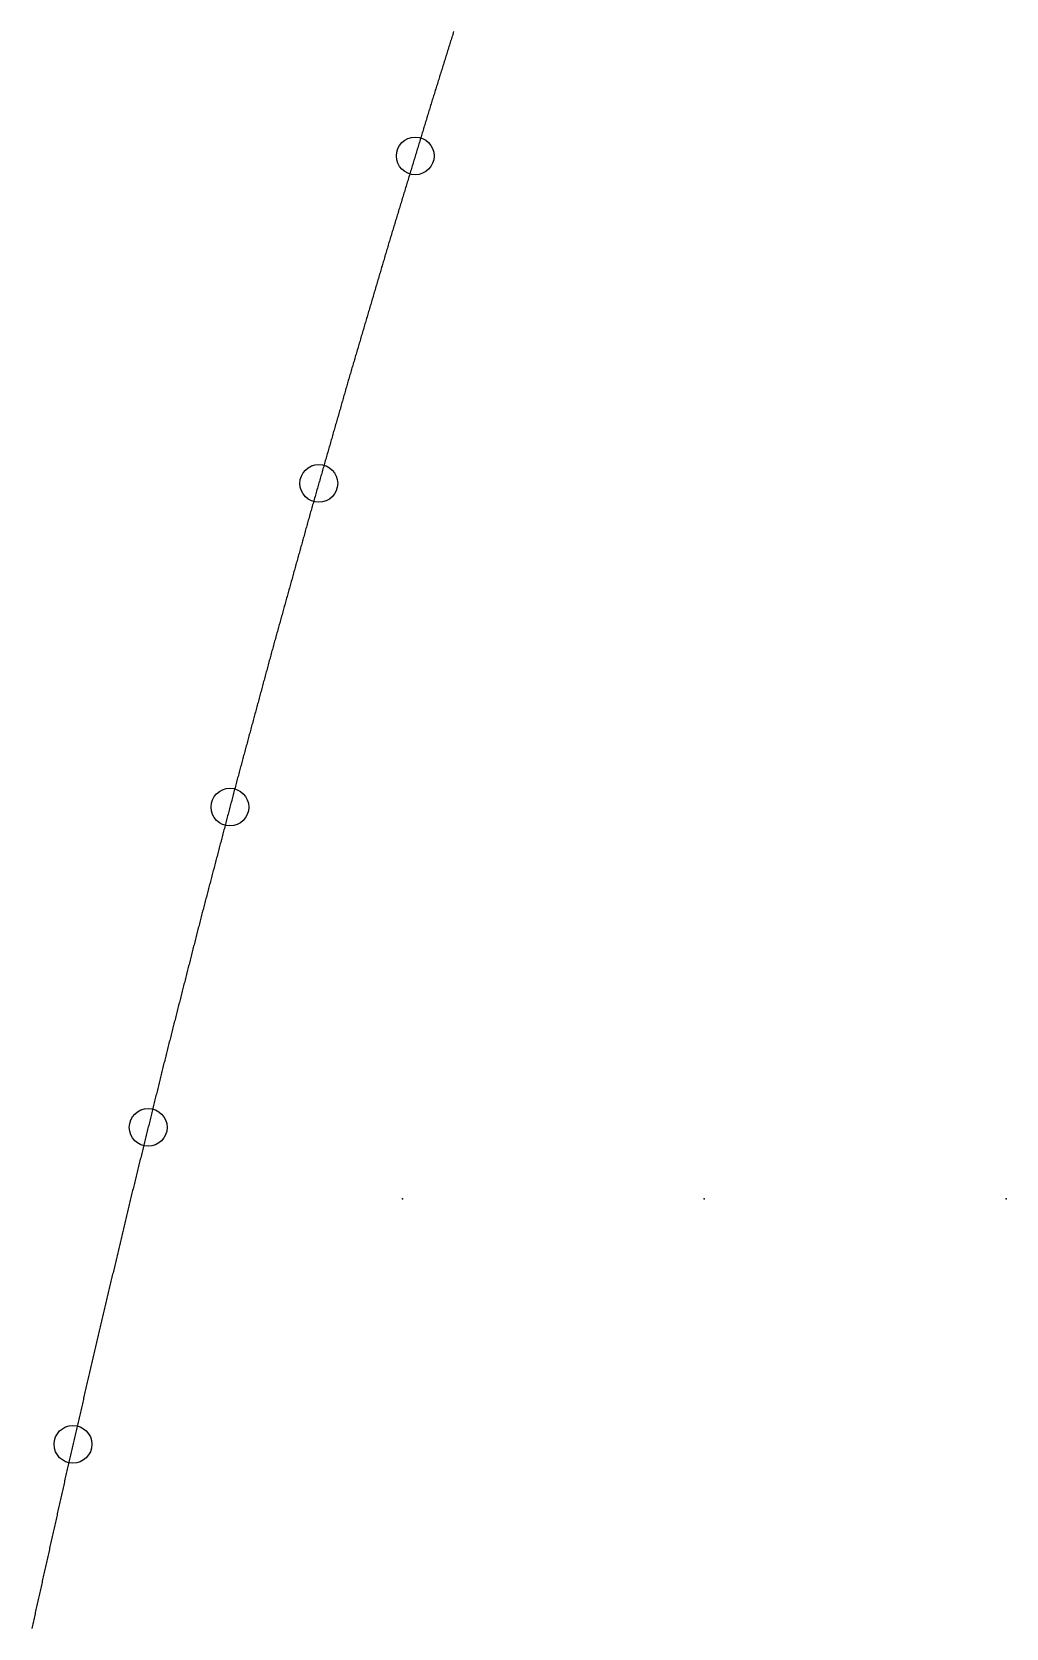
# Model space of a CAD drawing. Extents: x 1 to 322, y 1 to 270.
# Drawn here: x 7.22 to 20.13, y 43.45 to 64.6 of the extents above; entities that cross this region are included whole.
import ezdxf

# ---------------------------------------------------------------- set-up
doc = ezdxf.new("R2010")
doc.units = 0
doc.layers.get('0').update_dxf_attribs({"linetype": 'CONTINUOUS'})
doc.layers.add('DRILLING', color=3, linetype='CONTINUOUS')
doc.layers.add('RIB_INDICATION', color=1, linetype='CONTINUOUS')

# ---------------------------------------------------------------- blocks, each defined once
blk = doc.blocks.new('*U124')
at = {"layer": 'DRILLING'}
blk.add_point((0, 0), dxfattribs=at)
blk = doc.blocks.new('*U125')
at = {"layer": 'DRILLING', "color": 0, "linetype": 'BYBLOCK'}
for p in [(0, 0), (4, 0), (8, 0)]:
    blk.add_blockref('*U124', p, dxfattribs=at)

msp = doc.modelspace()

# ---------------------------------------------------------------- linework, layer by layer
msp.add_polyline3d([(12.8052, 64.606, 0), (12.7996, 64.5879, 0), (12.7939, 64.5698, 0), (12.7883, 64.5517, 0), (12.7826, 64.5336, 0), (12.777, 64.5155, 0), (12.7713, 64.4974, 0), (12.7657, 64.4793, 0), (12.7601, 64.4612, 0), (12.7544, 64.4431, 0), (12.7488, 64.425, 0), (12.7431, 64.4069, 0), (12.7375, 64.3888, 0), (12.7318, 64.3707, 0), (12.7262, 64.3526, 0), (12.7205, 64.3344, 0), (12.7149, 64.3163, 0), (12.7093, 64.2982, 0), (12.7036, 64.2801, 0), (12.698, 64.262, 0), (12.6923, 64.2439, 0), (12.6867, 64.2258, 0), (12.681, 64.2077, 0), (12.6754, 64.1896, 0), (12.6698, 64.1715, 0), (12.6641, 64.1534, 0), (12.6585, 64.1353, 0), (12.6528, 64.1172, 0), (12.6472, 64.0991, 0), (12.6415, 64.081, 0), (12.6359, 64.0629, 0), (12.6302, 64.0448, 0), (12.6246, 64.0267, 0), (12.619, 64.0086, 0), (12.6133, 63.9905, 0), (12.6077, 63.9723, 0), (12.602, 63.9542, 0), (12.5964, 63.9361, 0), (12.5907, 63.918, 0), (12.5851, 63.8999, 0), (12.5794, 63.8818, 0), (12.5738, 63.8637, 0), (12.5682, 63.8456, 0), (12.5625, 63.8275, 0), (12.5569, 63.8094, 0), (12.5512, 63.7913, 0), (12.5456, 63.7732, 0), (12.5399, 63.7551, 0), (12.5343, 63.737, 0), (12.5286, 63.7189, 0), (12.523, 63.7008, 0), (12.5174, 63.6827, 0), (12.5117, 63.6646, 0), (12.5061, 63.6465, 0), (12.5004, 63.6283, 0), (12.4948, 63.6102, 0), (12.4891, 63.5921, 0), (12.4835, 63.574, 0), (12.4779, 63.5559, 0), (12.4723, 63.5378, 0), (12.4668, 63.5196, 0), (12.4613, 63.5014, 0), (12.4558, 63.4832, 0), (12.4502, 63.465, 0), (12.4447, 63.4468, 0), (12.4392, 63.4287, 0), (12.4337, 63.4105, 0), (12.4282, 63.3923, 0), (12.4227, 63.3741, 0), (12.4172, 63.3559, 0), (12.4116, 63.3377, 0), (12.4061, 63.3195, 0), (12.4006, 63.3014, 0), (12.3951, 63.2832, 0), (12.3896, 63.265, 0), (12.3841, 63.2468, 0), (12.3785, 63.2286, 0), (12.373, 63.2104, 0), (12.3675, 63.1922, 0), (12.362, 63.1741, 0), (12.3565, 63.1559, 0), (12.351, 63.1377, 0), (12.3455, 63.1195, 0), (12.3399, 63.1013, 0), (12.3344, 63.0831, 0), (12.3289, 63.065, 0), (12.3234, 63.0468, 0), (12.3179, 63.0286, 0), (12.3124, 63.0104, 0), (12.3068, 62.9922, 0), (12.3013, 62.974, 0), (12.2958, 62.9558, 0), (12.2903, 62.9377, 0), (12.2848, 62.9195, 0), (12.2793, 62.9013, 0), (12.2738, 62.8831, 0), (12.2682, 62.8649, 0), (12.2627, 62.8467, 0), (12.2572, 62.8286, 0), (12.2517, 62.8104, 0), (12.2462, 62.7922, 0), (12.2407, 62.774, 0), (12.2351, 62.7558, 0), (12.2296, 62.7376, 0), (12.2241, 62.7194, 0), (12.2186, 62.7013, 0), (12.2131, 62.6831, 0), (12.2076, 62.6649, 0), (12.202, 62.6467, 0), (12.1965, 62.6285, 0), (12.191, 62.6103, 0), (12.1855, 62.5922, 0), (12.18, 62.574, 0), (12.1745, 62.5558, 0), (12.169, 62.5376, 0), (12.1634, 62.5194, 0), (12.1579, 62.5012, 0), (12.1524, 62.483, 0), (12.1469, 62.4649, 0), (12.1414, 62.4467, 0), (12.1359, 62.4285, 0), (12.1303, 62.4103, 0), (12.1248, 62.3921, 0), (12.1193, 62.3739, 0), (12.1138, 62.3558, 0), (12.1083, 62.3376, 0), (12.1028, 62.3194, 0), (12.0973, 62.3012, 0), (12.0917, 62.283, 0), (12.0862, 62.2648, 0), (12.0807, 62.2466, 0), (12.0752, 62.2285, 0), (12.0697, 62.2103, 0), (12.0642, 62.1921, 0), (12.0586, 62.1739, 0), (12.0531, 62.1557, 0), (12.0476, 62.1375, 0), (12.0421, 62.1194, 0), (12.0366, 62.1012, 0), (12.0311, 62.083, 0), (12.0256, 62.0648, 0), (12.02, 62.0466, 0), (12.0145, 62.0284, 0), (12.009, 62.0102, 0), (12.0035, 61.9921, 0), (11.998, 61.9739, 0), (11.9925, 61.9557, 0), (11.9869, 61.9375, 0), (11.9814, 61.9193, 0), (11.9759, 61.9011, 0), (11.9704, 61.8829, 0), (11.9649, 61.8648, 0), (11.9594, 61.8466, 0), (11.9539, 61.8284, 0), (11.9483, 61.8102, 0), (11.9428, 61.792, 0), (11.9374, 61.7738, 0), (11.932, 61.7555, 0), (11.9266, 61.7373, 0), (11.9212, 61.719, 0), (11.9158, 61.7007, 0), (11.9104, 61.6825, 0), (11.9051, 61.6642, 0), (11.8997, 61.6459, 0), (11.8943, 61.6277, 0), (11.8889, 61.6094, 0), (11.8835, 61.5911, 0), (11.8781, 61.5729, 0), (11.8727, 61.5546, 0), (11.8674, 61.5364, 0), (11.862, 61.5181, 0), (11.8566, 61.4998, 0), (11.8512, 61.4816, 0), (11.8458, 61.4633, 0), (11.8404, 61.445, 0), (11.835, 61.4268, 0), (11.8296, 61.4085, 0), (11.8243, 61.3902, 0), (11.8189, 61.372, 0), (11.8135, 61.3537, 0), (11.8081, 61.3354, 0), (11.8027, 61.3172, 0), (11.7973, 61.2989, 0), (11.7919, 61.2807, 0), (11.7865, 61.2624, 0), (11.7812, 61.2441, 0), (11.7758, 61.2259, 0), (11.7704, 61.2076, 0), (11.765, 61.1893, 0), (11.7596, 61.1711, 0), (11.7542, 61.1528, 0), (11.7488, 61.1345, 0), (11.7435, 61.1163, 0), (11.7381, 61.098, 0), (11.7327, 61.0797, 0), (11.7273, 61.0615, 0), (11.7219, 61.0432, 0), (11.7165, 61.025, 0), (11.7111, 61.0067, 0), (11.7057, 60.9884, 0), (11.7004, 60.9702, 0), (11.695, 60.9519, 0), (11.6896, 60.9336, 0), (11.6842, 60.9154, 0), (11.6788, 60.8971, 0), (11.6734, 60.8788, 0), (11.668, 60.8606, 0), (11.6626, 60.8423, 0), (11.6573, 60.824, 0), (11.6519, 60.8058, 0), (11.6465, 60.7875, 0), (11.6411, 60.7693, 0), (11.6357, 60.751, 0), (11.6303, 60.7327, 0), (11.6249, 60.7145, 0), (11.6196, 60.6962, 0), (11.6142, 60.6779, 0), (11.6088, 60.6597, 0), (11.6034, 60.6414, 0), (11.598, 60.6231, 0), (11.5926, 60.6049, 0), (11.5872, 60.5866, 0), (11.5818, 60.5683, 0), (11.5765, 60.5501, 0), (11.5711, 60.5318, 0), (11.5657, 60.5136, 0), (11.5603, 60.4953, 0), (11.5549, 60.477, 0), (11.5495, 60.4588, 0), (11.5441, 60.4405, 0), (11.5388, 60.4222, 0), (11.5334, 60.404, 0), (11.528, 60.3857, 0), (11.5226, 60.3674, 0), (11.5172, 60.3492, 0), (11.5118, 60.3309, 0), (11.5064, 60.3126, 0), (11.501, 60.2944, 0), (11.4957, 60.2761, 0), (11.4903, 60.2579, 0), (11.4849, 60.2396, 0), (11.4795, 60.2213, 0), (11.4741, 60.2031, 0), (11.4687, 60.1848, 0), (11.4633, 60.1665, 0), (11.4579, 60.1483, 0), (11.4526, 60.13, 0), (11.4472, 60.1117, 0), (11.4418, 60.0935, 0), (11.4364, 60.0752, 0), (11.431, 60.0569, 0), (11.4256, 60.0387, 0), (11.4202, 60.0204, 0), (11.4149, 60.0021, 0), (11.4096, 59.9838, 0), (11.4044, 59.9654, 0), (11.3991, 59.9471, 0), (11.3939, 59.9287, 0), (11.3886, 59.9104, 0), (11.3834, 59.8921, 0), (11.3781, 59.8737, 0), (11.3728, 59.8554, 0), (11.3676, 59.837, 0), (11.3623, 59.8187, 0), (11.3571, 59.8003, 0), (11.3518, 59.782, 0), (11.3465, 59.7636, 0), (11.3413, 59.7453, 0), (11.336, 59.727, 0), (11.3308, 59.7086, 0), (11.3255, 59.6903, 0), (11.3203, 59.6719, 0), (11.315, 59.6536, 0), (11.3097, 59.6352, 0), (11.3045, 59.6169, 0), (11.2992, 59.5986, 0), (11.294, 59.5802, 0), (11.2887, 59.5619, 0), (11.2834, 59.5435, 0), (11.2782, 59.5252, 0), (11.2729, 59.5068, 0), (11.2677, 59.4885, 0), (11.2624, 59.4701, 0), (11.2572, 59.4518, 0), (11.2519, 59.4335, 0), (11.2466, 59.4151, 0), (11.2414, 59.3968, 0), (11.2361, 59.3784, 0), (11.2309, 59.3601, 0), (11.2256, 59.3417, 0), (11.2203, 59.3234, 0), (11.2151, 59.3051, 0), (11.2098, 59.2867, 0), (11.2046, 59.2684, 0), (11.1993, 59.25, 0), (11.1941, 59.2317, 0), (11.1888, 59.2133, 0), (11.1835, 59.195, 0), (11.1783, 59.1766, 0), (11.173, 59.1583, 0), (11.1678, 59.14, 0), (11.1625, 59.1216, 0), (11.1572, 59.1033, 0), (11.152, 59.0849, 0), (11.1467, 59.0666, 0), (11.1415, 59.0482, 0), (11.1362, 59.0299, 0), (11.131, 59.0115, 0), (11.1257, 58.9932, 0), (11.1204, 58.9749, 0), (11.1152, 58.9565, 0), (11.1099, 58.9382, 0), (11.1047, 58.9198, 0), (11.0994, 58.9015, 0), (11.0941, 58.8831, 0), (11.0889, 58.8648, 0), (11.0836, 58.8465, 0), (11.0784, 58.8281, 0), (11.0731, 58.8098, 0), (11.0679, 58.7914, 0), (11.0626, 58.7731, 0), (11.0573, 58.7547, 0), (11.0521, 58.7364, 0), (11.0468, 58.718, 0), (11.0416, 58.6997, 0), (11.0363, 58.6814, 0), (11.031, 58.663, 0), (11.0258, 58.6447, 0), (11.0205, 58.6263, 0), (11.0153, 58.608, 0), (11.01, 58.5896, 0), (11.0048, 58.5713, 0), (10.9995, 58.553, 0), (10.9942, 58.5346, 0), (10.989, 58.5163, 0), (10.9837, 58.4979, 0), (10.9785, 58.4796, 0), (10.9732, 58.4612, 0), (10.9679, 58.4429, 0), (10.9627, 58.4245, 0), (10.9574, 58.4062, 0), (10.9522, 58.3879, 0), (10.9469, 58.3695, 0), (10.9417, 58.3512, 0), (10.9364, 58.3328, 0), (10.9311, 58.3145, 0), (10.9259, 58.2961, 0), (10.9206, 58.2778, 0), (10.9154, 58.2594, 0), (10.9101, 58.2411, 0), (10.9049, 58.2227, 0), (10.8997, 58.2043, 0), (10.8946, 58.1859, 0), (10.8895, 58.1675, 0), (10.8844, 58.149, 0), (10.8792, 58.1306, 0), (10.8741, 58.1122, 0), (10.869, 58.0938, 0), (10.8638, 58.0754, 0), (10.8587, 58.0569, 0), (10.8536, 58.0385, 0), (10.8484, 58.0201, 0), (10.8433, 58.0017, 0), (10.8382, 57.9832, 0), (10.8331, 57.9648, 0), (10.8279, 57.9464, 0), (10.8228, 57.928, 0), (10.8177, 57.9095, 0), (10.8125, 57.8911, 0), (10.8074, 57.8727, 0), (10.8023, 57.8543, 0), (10.7972, 57.8358, 0), (10.792, 57.8174, 0), (10.7869, 57.799, 0), (10.7818, 57.7806, 0), (10.7766, 57.7622, 0), (10.7715, 57.7437, 0), (10.7664, 57.7253, 0), (10.7612, 57.7069, 0), (10.7561, 57.6885, 0), (10.751, 57.67, 0), (10.7459, 57.6516, 0), (10.7407, 57.6332, 0), (10.7356, 57.6148, 0), (10.7305, 57.5963, 0), (10.7253, 57.5779, 0), (10.7202, 57.5595, 0), (10.7151, 57.5411, 0), (10.7099, 57.5226, 0), (10.7048, 57.5042, 0), (10.6997, 57.4858, 0), (10.6946, 57.4674, 0), (10.6894, 57.449, 0), (10.6843, 57.4305, 0), (10.6792, 57.4121, 0), (10.674, 57.3937, 0), (10.6689, 57.3753, 0), (10.6638, 57.3568, 0), (10.6587, 57.3384, 0), (10.6535, 57.32, 0), (10.6484, 57.3016, 0), (10.6433, 57.2831, 0), (10.6381, 57.2647, 0), (10.633, 57.2463, 0), (10.6279, 57.2279, 0), (10.6227, 57.2094, 0), (10.6176, 57.191, 0), (10.6125, 57.1726, 0), (10.6074, 57.1542, 0), (10.6022, 57.1358, 0), (10.5971, 57.1173, 0), (10.592, 57.0989, 0), (10.5868, 57.0805, 0), (10.5817, 57.0621, 0), (10.5766, 57.0436, 0), (10.5714, 57.0252, 0), (10.5663, 57.0068, 0), (10.5612, 56.9884, 0), (10.5561, 56.9699, 0), (10.5509, 56.9515, 0), (10.5458, 56.9331, 0), (10.5407, 56.9147, 0), (10.5355, 56.8962, 0), (10.5304, 56.8778, 0), (10.5253, 56.8594, 0), (10.5202, 56.841, 0), (10.515, 56.8226, 0), (10.5099, 56.8041, 0), (10.5048, 56.7857, 0), (10.4996, 56.7673, 0), (10.4945, 56.7489, 0), (10.4894, 56.7304, 0), (10.4842, 56.712, 0), (10.4791, 56.6936, 0), (10.474, 56.6752, 0), (10.4689, 56.6567, 0), (10.4637, 56.6383, 0), (10.4586, 56.6199, 0), (10.4535, 56.6015, 0), (10.4483, 56.583, 0), (10.4432, 56.5646, 0), (10.4381, 56.5462, 0), (10.4329, 56.5278, 0), (10.4278, 56.5094, 0), (10.4227, 56.4909, 0), (10.4176, 56.4725, 0), (10.4124, 56.4541, 0), (10.4073, 56.4357, 0), (10.4023, 56.4172, 0), (10.3973, 56.3987, 0), (10.3923, 56.3802, 0), (10.3873, 56.3616, 0), (10.3823, 56.3431, 0), (10.3773, 56.3246, 0), (10.3723, 56.3061, 0), (10.3673, 56.2876, 0), (10.3623, 56.2691, 0), (10.3573, 56.2506, 0), (10.3523, 56.2321, 0), (10.3473, 56.2136, 0), (10.3423, 56.1951, 0), (10.3373, 56.1766, 0), (10.3323, 56.1581, 0), (10.3273, 56.1396, 0), (10.3223, 56.1211, 0), (10.3173, 56.1026, 0), (10.3123, 56.0841, 0), (10.3073, 56.0656, 0), (10.3023, 56.0471, 0), (10.2973, 56.0286, 0), (10.2923, 56.0101, 0), (10.2873, 55.9916, 0), (10.2823, 55.9731, 0), (10.2773, 55.9546, 0), (10.2723, 55.9361, 0), (10.2673, 55.9176, 0), (10.2623, 55.8991, 0), (10.2573, 55.8806, 0), (10.2523, 55.8621, 0), (10.2473, 55.8436, 0), (10.2423, 55.8251, 0), (10.2373, 55.8066, 0), (10.2323, 55.7881, 0), (10.2273, 55.7695, 0), (10.2223, 55.751, 0), (10.2173, 55.7325, 0), (10.2123, 55.714, 0), (10.2073, 55.6955, 0), (10.2023, 55.677, 0), (10.1973, 55.6585, 0), (10.1923, 55.64, 0), (10.1873, 55.6215, 0), (10.1823, 55.603, 0), (10.1773, 55.5845, 0), (10.1722, 55.566, 0), (10.1672, 55.5475, 0), (10.1622, 55.529, 0), (10.1572, 55.5105, 0), (10.1522, 55.492, 0), (10.1472, 55.4735, 0), (10.1422, 55.455, 0), (10.1372, 55.4365, 0), (10.1322, 55.418, 0), (10.1272, 55.3995, 0), (10.1222, 55.381, 0), (10.1172, 55.3625, 0), (10.1122, 55.344, 0), (10.1072, 55.3255, 0), (10.1022, 55.307, 0), (10.0972, 55.2885, 0), (10.0922, 55.27, 0), (10.0872, 55.2515, 0), (10.0822, 55.233, 0), (10.0772, 55.2145, 0), (10.0722, 55.196, 0), (10.0672, 55.1774, 0), (10.0622, 55.1589, 0), (10.0572, 55.1404, 0), (10.0522, 55.1219, 0), (10.0472, 55.1034, 0), (10.0422, 55.0849, 0), (10.0372, 55.0664, 0), (10.0322, 55.0479, 0), (10.0272, 55.0294, 0), (10.0222, 55.0109, 0), (10.0172, 54.9924, 0), (10.0122, 54.9739, 0), (10.0072, 54.9554, 0), (10.0022, 54.9369, 0), (9.99721, 54.9184, 0), (9.99221, 54.8999, 0), (9.98721, 54.8814, 0), (9.98221, 54.8629, 0), (9.97721, 54.8444, 0), (9.97221, 54.8259, 0), (9.96721, 54.8074, 0), (9.96221, 54.7889, 0), (9.95721, 54.7704, 0), (9.9522, 54.7519, 0), (9.9472, 54.7334, 0), (9.9422, 54.7149, 0), (9.9372, 54.6964, 0), (9.9322, 54.6779, 0), (9.9272, 54.6594, 0), (9.9222, 54.6409, 0), (9.9173, 54.6223, 0), (9.91243, 54.6037, 0), (9.90755, 54.5851, 0), (9.90268, 54.5665, 0), (9.89781, 54.548, 0), (9.89294, 54.5294, 0), (9.88807, 54.5108, 0), (9.88319, 54.4922, 0), (9.87832, 54.4736, 0), (9.87345, 54.455, 0), (9.86858, 54.4365, 0), (9.8637, 54.4179, 0), (9.85883, 54.3993, 0), (9.85396, 54.3807, 0), (9.84909, 54.3621, 0), (9.84421, 54.3435, 0), (9.83934, 54.325, 0), (9.83447, 54.3064, 0), (9.8296, 54.2878, 0), (9.82472, 54.2692, 0), (9.81985, 54.2506, 0), (9.81498, 54.2321, 0), (9.81011, 54.2135, 0), (9.80523, 54.1949, 0), (9.80036, 54.1763, 0), (9.79549, 54.1577, 0), (9.79062, 54.1391, 0), (9.78574, 54.1206, 0), (9.78087, 54.102, 0), (9.776, 54.0834, 0), (9.77113, 54.0648, 0), (9.76625, 54.0462, 0), (9.76138, 54.0276, 0), (9.75651, 54.0091, 0), (9.75164, 53.9905, 0), (9.74677, 53.9719, 0), (9.74189, 53.9533, 0), (9.73702, 53.9347, 0), (9.73215, 53.9161, 0), (9.72728, 53.8976, 0), (9.7224, 53.879, 0), (9.71753, 53.8604, 0), (9.71266, 53.8418, 0), (9.70779, 53.8232, 0), (9.70291, 53.8046, 0), (9.69804, 53.7861, 0), (9.69317, 53.7675, 0), (9.6883, 53.7489, 0), (9.68342, 53.7303, 0), (9.67855, 53.7117, 0), (9.67368, 53.6932, 0), (9.66881, 53.6746, 0), (9.66393, 53.656, 0), (9.65906, 53.6374, 0), (9.65419, 53.6188, 0), (9.64932, 53.6002, 0), (9.64444, 53.5817, 0), (9.63957, 53.5631, 0), (9.6347, 53.5445, 0), (9.62983, 53.5259, 0), (9.62495, 53.5073, 0), (9.62008, 53.4887, 0), (9.61521, 53.4702, 0), (9.61034, 53.4516, 0), (9.60547, 53.433, 0), (9.60059, 53.4144, 0), (9.59572, 53.3958, 0), (9.59085, 53.3772, 0), (9.58598, 53.3587, 0), (9.5811, 53.3401, 0), (9.57623, 53.3215, 0), (9.57136, 53.3029, 0), (9.56649, 53.2843, 0), (9.56161, 53.2657, 0), (9.55674, 53.2472, 0), (9.55187, 53.2286, 0), (9.547, 53.21, 0), (9.54212, 53.1914, 0), (9.53725, 53.1728, 0), (9.53238, 53.1543, 0), (9.52751, 53.1357, 0), (9.52263, 53.1171, 0), (9.51776, 53.0985, 0), (9.51289, 53.0799, 0), (9.50802, 53.0613, 0), (9.50314, 53.0428, 0), (9.49827, 53.0242, 0), (9.4934, 53.0056, 0), (9.48853, 52.987, 0), (9.48365, 52.9684, 0), (9.47878, 52.9498, 0), (9.47391, 52.9313, 0), (9.46904, 52.9127, 0), (9.46417, 52.8941, 0), (9.45929, 52.8755, 0), (9.45442, 52.8569, 0), (9.44955, 52.8383, 0), (9.44475, 52.8197, 0), (9.44001, 52.8011, 0), (9.43527, 52.7824, 0), (9.43052, 52.7637, 0), (9.42578, 52.7451, 0), (9.42103, 52.7264, 0), (9.41629, 52.7077, 0), (9.41155, 52.6891, 0), (9.4068, 52.6704, 0), (9.40206, 52.6518, 0), (9.39731, 52.6331, 0), (9.39257, 52.6144, 0), (9.38783, 52.5958, 0), (9.38308, 52.5771, 0), (9.37834, 52.5584, 0), (9.3736, 52.5398, 0), (9.36885, 52.5211, 0), (9.36411, 52.5025, 0), (9.35936, 52.4838, 0), (9.35462, 52.4651, 0), (9.34988, 52.4465, 0), (9.34513, 52.4278, 0), (9.34039, 52.4091, 0), (9.33565, 52.3905, 0), (9.3309, 52.3718, 0), (9.32616, 52.3532, 0), (9.32141, 52.3345, 0), (9.31667, 52.3158, 0), (9.31193, 52.2972, 0), (9.30718, 52.2785, 0), (9.30244, 52.2598, 0), (9.29769, 52.2412, 0), (9.29295, 52.2225, 0), (9.28821, 52.2039, 0), (9.28346, 52.1852, 0), (9.27872, 52.1665, 0), (9.27398, 52.1479, 0), (9.26923, 52.1292, 0), (9.26449, 52.1105, 0), (9.25974, 52.0919, 0), (9.255, 52.0732, 0), (9.25026, 52.0546, 0), (9.24551, 52.0359, 0), (9.24077, 52.0172, 0), (9.23603, 51.9986, 0), (9.23128, 51.9799, 0), (9.22654, 51.9612, 0), (9.22179, 51.9426, 0), (9.21705, 51.9239, 0), (9.21231, 51.9053, 0), (9.20756, 51.8866, 0), (9.20282, 51.8679, 0), (9.19808, 51.8493, 0), (9.19333, 51.8306, 0), (9.18859, 51.8119, 0), (9.18384, 51.7933, 0), (9.1791, 51.7746, 0), (9.17436, 51.756, 0), (9.16961, 51.7373, 0), (9.16487, 51.7186, 0), (9.16012, 51.7, 0), (9.15538, 51.6813, 0), (9.15064, 51.6627, 0), (9.14589, 51.644, 0), (9.14115, 51.6253, 0), (9.13641, 51.6067, 0), (9.13166, 51.588, 0), (9.12692, 51.5693, 0), (9.12217, 51.5507, 0), (9.11743, 51.532, 0), (9.11269, 51.5134, 0), (9.10794, 51.4947, 0), (9.1032, 51.476, 0), (9.09846, 51.4574, 0), (9.09371, 51.4387, 0), (9.08897, 51.42, 0), (9.08422, 51.4014, 0), (9.07948, 51.3827, 0), (9.07474, 51.3641, 0), (9.06999, 51.3454, 0), (9.06525, 51.3267, 0), (9.06051, 51.3081, 0), (9.05576, 51.2894, 0), (9.05102, 51.2707, 0), (9.04627, 51.2521, 0), (9.04153, 51.2334, 0), (9.03679, 51.2148, 0), (9.03204, 51.1961, 0), (9.0273, 51.1774, 0), (9.02255, 51.1588, 0), (9.01781, 51.1401, 0), (9.01307, 51.1214, 0), (9.00832, 51.1028, 0), (9.00358, 51.0841, 0), (8.99884, 51.0655, 0), (8.99409, 51.0468, 0), (8.98935, 51.0281, 0), (8.98466, 51.0094, 0), (8.98004, 50.9907, 0), (8.97543, 50.972, 0), (8.97081, 50.9532, 0), (8.9662, 50.9345, 0), (8.96158, 50.9157, 0), (8.95696, 50.897, 0), (8.95235, 50.8782, 0), (8.94773, 50.8595, 0), (8.94312, 50.8408, 0), (8.9385, 50.822, 0), (8.93389, 50.8033, 0), (8.92927, 50.7845, 0), (8.92466, 50.7658, 0), (8.92004, 50.747, 0), (8.91543, 50.7283, 0), (8.91081, 50.7096, 0), (8.9062, 50.6908, 0), (8.90158, 50.6721, 0), (8.89697, 50.6533, 0), (8.89235, 50.6346, 0), (8.88774, 50.6159, 0), (8.88312, 50.5971, 0), (8.87851, 50.5784, 0), (8.87389, 50.5596, 0), (8.86928, 50.5409, 0), (8.86466, 50.5221, 0), (8.86005, 50.5034, 0), (8.85543, 50.4847, 0), (8.85082, 50.4659, 0), (8.8462, 50.4472, 0), (8.84159, 50.4284, 0), (8.83697, 50.4097, 0), (8.83236, 50.391, 0), (8.82774, 50.3722, 0), (8.82312, 50.3535, 0), (8.81851, 50.3347, 0), (8.81389, 50.316, 0), (8.80928, 50.2972, 0), (8.80466, 50.2785, 0), (8.80005, 50.2598, 0), (8.79543, 50.241, 0), (8.79082, 50.2223, 0), (8.7862, 50.2035, 0), (8.78159, 50.1848, 0), (8.77697, 50.166, 0), (8.77236, 50.1473, 0), (8.76774, 50.1286, 0), (8.76313, 50.1098, 0), (8.75851, 50.0911, 0), (8.7539, 50.0723, 0), (8.74928, 50.0536, 0), (8.74467, 50.0349, 0), (8.74005, 50.0161, 0), (8.73544, 49.9974, 0), (8.73082, 49.9786, 0), (8.72621, 49.9599, 0), (8.72159, 49.9411, 0), (8.71698, 49.9224, 0), (8.71236, 49.9037, 0), (8.70775, 49.8849, 0), (8.70313, 49.8662, 0), (8.69852, 49.8474, 0), (8.6939, 49.8287, 0), (8.68928, 49.81, 0), (8.68467, 49.7912, 0), (8.68005, 49.7725, 0), (8.67544, 49.7537, 0), (8.67082, 49.735, 0), (8.66621, 49.7162, 0), (8.66159, 49.6975, 0), (8.65698, 49.6788, 0), (8.65236, 49.66, 0), (8.64775, 49.6413, 0), (8.64313, 49.6225, 0), (8.63852, 49.6038, 0), (8.6339, 49.585, 0), (8.62929, 49.5663, 0), (8.62467, 49.5476, 0), (8.62006, 49.5288, 0), (8.61544, 49.5101, 0), (8.61083, 49.4913, 0), (8.60621, 49.4726, 0), (8.6016, 49.4539, 0), (8.59698, 49.4351, 0), (8.59237, 49.4164, 0), (8.58775, 49.3976, 0), (8.58314, 49.3789, 0), (8.57852, 49.3601, 0), (8.57391, 49.3414, 0), (8.56929, 49.3227, 0), (8.56468, 49.3039, 0), (8.56006, 49.2852, 0), (8.55544, 49.2664, 0), (8.55083, 49.2477, 0), (8.54621, 49.229, 0), (8.5416, 49.2102, 0), (8.53701, 49.1915, 0), (8.53252, 49.1726, 0), (8.52804, 49.1538, 0), (8.52355, 49.135, 0), (8.51906, 49.1162, 0), (8.51458, 49.0973, 0), (8.51009, 49.0785, 0), (8.5056, 49.0597, 0), (8.50112, 49.0409, 0), (8.49663, 49.0221, 0), (8.49214, 49.0032, 0), (8.48766, 48.9844, 0), (8.48317, 48.9656, 0), (8.47868, 48.9468, 0), (8.4742, 48.9279, 0), (8.46971, 48.9091, 0), (8.46523, 48.8903, 0), (8.46074, 48.8715, 0), (8.45625, 48.8527, 0), (8.45177, 48.8338, 0), (8.44728, 48.815, 0), (8.44279, 48.7962, 0), (8.43831, 48.7774, 0), (8.43382, 48.7586, 0), (8.42933, 48.7397, 0), (8.42485, 48.7209, 0), (8.42036, 48.7021, 0), (8.41587, 48.6833, 0), (8.41139, 48.6644, 0), (8.4069, 48.6456, 0), (8.40241, 48.6268, 0), (8.39793, 48.608, 0), (8.39344, 48.5892, 0), (8.38895, 48.5703, 0), (8.38447, 48.5515, 0), (8.37998, 48.5327, 0), (8.37549, 48.5139, 0), (8.37101, 48.4951, 0), (8.36652, 48.4762, 0), (8.36203, 48.4574, 0), (8.35755, 48.4386, 0), (8.35306, 48.4198, 0), (8.34857, 48.4009, 0), (8.34409, 48.3821, 0), (8.3396, 48.3633, 0), (8.33512, 48.3445, 0), (8.33063, 48.3257, 0), (8.32614, 48.3068, 0), (8.32166, 48.288, 0), (8.31717, 48.2692, 0), (8.31268, 48.2504, 0), (8.3082, 48.2316, 0), (8.30371, 48.2127, 0), (8.29922, 48.1939, 0), (8.29474, 48.1751, 0), (8.29025, 48.1563, 0), (8.28576, 48.1374, 0), (8.28128, 48.1186, 0), (8.27679, 48.0998, 0), (8.2723, 48.081, 0), (8.26782, 48.0622, 0), (8.26333, 48.0433, 0), (8.25884, 48.0245, 0), (8.25436, 48.0057, 0), (8.24987, 47.9869, 0), (8.24538, 47.9681, 0), (8.2409, 47.9492, 0), (8.23641, 47.9304, 0), (8.23192, 47.9116, 0), (8.22744, 47.8928, 0), (8.22295, 47.8739, 0), (8.21846, 47.8551, 0), (8.21398, 47.8363, 0), (8.20949, 47.8175, 0), (8.20501, 47.7987, 0), (8.20052, 47.7798, 0), (8.19603, 47.761, 0), (8.19155, 47.7422, 0), (8.18706, 47.7234, 0), (8.18257, 47.7045, 0), (8.17809, 47.6857, 0), (8.1736, 47.6669, 0), (8.16911, 47.6481, 0), (8.16463, 47.6293, 0), (8.16014, 47.6104, 0), (8.15565, 47.5916, 0), (8.15117, 47.5728, 0), (8.14668, 47.554, 0), (8.14219, 47.5352, 0), (8.13771, 47.5163, 0), (8.13322, 47.4975, 0), (8.12873, 47.4787, 0), (8.12425, 47.4599, 0), (8.11976, 47.441, 0), (8.11527, 47.4222, 0), (8.11079, 47.4034, 0), (8.1063, 47.3846, 0), (8.10181, 47.3658, 0), (8.09746, 47.3469, 0), (8.0931, 47.328, 0), (8.08874, 47.3091, 0), (8.08438, 47.2902, 0), (8.08002, 47.2713, 0), (8.07567, 47.2524, 0), (8.07131, 47.2335, 0), (8.06695, 47.2146, 0), (8.06259, 47.1957, 0), (8.05824, 47.1767, 0), (8.05388, 47.1578, 0), (8.04952, 47.1389, 0), (8.04516, 47.12, 0), (8.0408, 47.1011, 0), (8.03645, 47.0822, 0), (8.03209, 47.0633, 0), (8.02773, 47.0444, 0), (8.02337, 47.0255, 0), (8.01901, 47.0066, 0), (8.01466, 46.9877, 0), (8.0103, 46.9688, 0), (8.00594, 46.9499, 0), (8.00158, 46.931, 0), (7.99722, 46.9121, 0), (7.99287, 46.8932, 0), (7.98851, 46.8743, 0), (7.98415, 46.8554, 0), (7.97979, 46.8365, 0), (7.97543, 46.8176, 0), (7.97108, 46.7987, 0), (7.96672, 46.7798, 0), (7.96236, 46.7609, 0), (7.958, 46.742, 0), (7.95364, 46.7231, 0), (7.94929, 46.7042, 0), (7.94493, 46.6853, 0), (7.94057, 46.6664, 0), (7.93621, 46.6475, 0), (7.93186, 46.6286, 0), (7.9275, 46.6097, 0), (7.92314, 46.5908, 0), (7.91878, 46.5719, 0), (7.91442, 46.553, 0), (7.91007, 46.5341, 0), (7.90571, 46.5152, 0), (7.90135, 46.4963, 0), (7.89699, 46.4774, 0), (7.89263, 46.4585, 0), (7.88828, 46.4396, 0), (7.88392, 46.4207, 0), (7.87956, 46.4018, 0), (7.8752, 46.3829, 0), (7.87084, 46.364, 0), (7.86649, 46.3451, 0), (7.86213, 46.3262, 0), (7.85777, 46.3073, 0), (7.85341, 46.2884, 0), (7.84905, 46.2695, 0), (7.8447, 46.2506, 0), (7.84034, 46.2317, 0), (7.83598, 46.2128, 0), (7.83162, 46.1939, 0), (7.82726, 46.175, 0), (7.82291, 46.1561, 0), (7.81855, 46.1372, 0), (7.81419, 46.1183, 0), (7.80983, 46.0994, 0), (7.80548, 46.0805, 0), (7.80112, 46.0616, 0), (7.79676, 46.0427, 0), (7.7924, 46.0238, 0), (7.78804, 46.0049, 0), (7.78369, 45.986, 0), (7.77933, 45.9671, 0), (7.77497, 45.9482, 0), (7.77061, 45.9293, 0), (7.76625, 45.9104, 0), (7.7619, 45.8915, 0), (7.75754, 45.8726, 0), (7.75318, 45.8537, 0), (7.74882, 45.8348, 0), (7.74446, 45.8159, 0), (7.74011, 45.797, 0), (7.73575, 45.7781, 0), (7.73139, 45.7592, 0), (7.72703, 45.7403, 0), (7.72267, 45.7214, 0), (7.71832, 45.7025, 0), (7.71396, 45.6836, 0), (7.7096, 45.6647, 0), (7.70524, 45.6458, 0), (7.70088, 45.6269, 0), (7.69653, 45.608, 0), (7.69217, 45.5891, 0), (7.68781, 45.5702, 0), (7.68345, 45.5512, 0), (7.6791, 45.5323, 0), (7.67484, 45.5134, 0), (7.67061, 45.4944, 0), (7.66638, 45.4754, 0), (7.66215, 45.4564, 0), (7.65792, 45.4375, 0), (7.65369, 45.4185, 0), (7.64946, 45.3995, 0), (7.64524, 45.3805, 0), (7.64101, 45.3615, 0), (7.63678, 45.3426, 0), (7.63255, 45.3236, 0), (7.62832, 45.3046, 0), (7.62409, 45.2856, 0), (7.61986, 45.2666, 0), (7.61563, 45.2477, 0), (7.6114, 45.2287, 0), (7.60717, 45.2097, 0), (7.60294, 45.1907, 0), (7.59871, 45.1717, 0), (7.59448, 45.1527, 0), (7.59025, 45.1338, 0), (7.58602, 45.1148, 0), (7.5818, 45.0958, 0), (7.57757, 45.0768, 0), (7.57334, 45.0578, 0), (7.56911, 45.0389, 0), (7.56488, 45.0199, 0), (7.56065, 45.0009, 0), (7.55642, 44.9819, 0), (7.55219, 44.9629, 0), (7.54796, 44.944, 0), (7.54373, 44.925, 0), (7.5395, 44.906, 0), (7.53527, 44.887, 0), (7.53104, 44.868, 0), (7.52681, 44.8491, 0), (7.52259, 44.8301, 0), (7.51836, 44.8111, 0), (7.51413, 44.7921, 0), (7.5099, 44.7731, 0), (7.50567, 44.7542, 0), (7.50144, 44.7352, 0), (7.49721, 44.7162, 0), (7.49298, 44.6972, 0), (7.48875, 44.6782, 0), (7.48452, 44.6592, 0), (7.48029, 44.6403, 0), (7.47606, 44.6213, 0), (7.47183, 44.6023, 0), (7.4676, 44.5833, 0), (7.46337, 44.5643, 0), (7.45915, 44.5454, 0), (7.45492, 44.5264, 0), (7.45069, 44.5074, 0), (7.44646, 44.4884, 0), (7.44223, 44.4694, 0), (7.438, 44.4505, 0), (7.43377, 44.4315, 0), (7.42954, 44.4125, 0), (7.42531, 44.3935, 0), (7.42108, 44.3745, 0), (7.41685, 44.3556, 0), (7.41262, 44.3366, 0), (7.40839, 44.3176, 0), (7.40416, 44.2986, 0), (7.39994, 44.2796, 0), (7.39571, 44.2607, 0), (7.39148, 44.2417, 0), (7.38725, 44.2227, 0), (7.38302, 44.2037, 0), (7.37879, 44.1847, 0), (7.37456, 44.1657, 0), (7.37033, 44.1468, 0), (7.3661, 44.1278, 0), (7.36187, 44.1088, 0), (7.35764, 44.0898, 0), (7.35341, 44.0708, 0), (7.34918, 44.0519, 0), (7.34495, 44.0329, 0), (7.34072, 44.0139, 0), (7.3365, 43.9949, 0), (7.33227, 43.9759, 0), (7.32804, 43.957, 0), (7.32381, 43.938, 0), (7.31958, 43.919, 0), (7.31535, 43.9, 0), (7.31112, 43.881, 0), (7.30689, 43.8621, 0), (7.30266, 43.8431, 0), (7.29843, 43.8241, 0), (7.2942, 43.8051, 0), (7.28997, 43.7861, 0), (7.28574, 43.7672, 0), (7.28151, 43.7482, 0), (7.27729, 43.7292, 0), (7.27306, 43.7102, 0), (7.26883, 43.6912, 0), (7.26467, 43.6722, 0), (7.26057, 43.6531, 0), (7.25647, 43.6341, 0), (7.25237, 43.615, 0), (7.24827, 43.596, 0), (7.24417, 43.5769, 0), (7.24007, 43.5578, 0), (7.23597, 43.5388, 0), (7.23187, 43.5197, 0), (7.22777, 43.5007, 0), (7.22367, 43.4816, 0), (7.21957, 43.4625, 0), (7.21547, 43.4435, 0)])
at = {"layer": 'RIB_INDICATION'}
for centre in [(12.2967, 62.95877), (11.01829, 58.61852), (9.84016, 54.32809), (8.75667, 50.08361), (7.75979, 45.88233)]:
    msp.add_circle(centre, 0.25, dxfattribs=at)

# ---------------------------------------------------------------- block references
at = {"layer": 'DRILLING'}
msp.add_blockref('*U125', (12.12827, 49.13759), dxfattribs=at)

doc.saveas('drawing.dxf')
